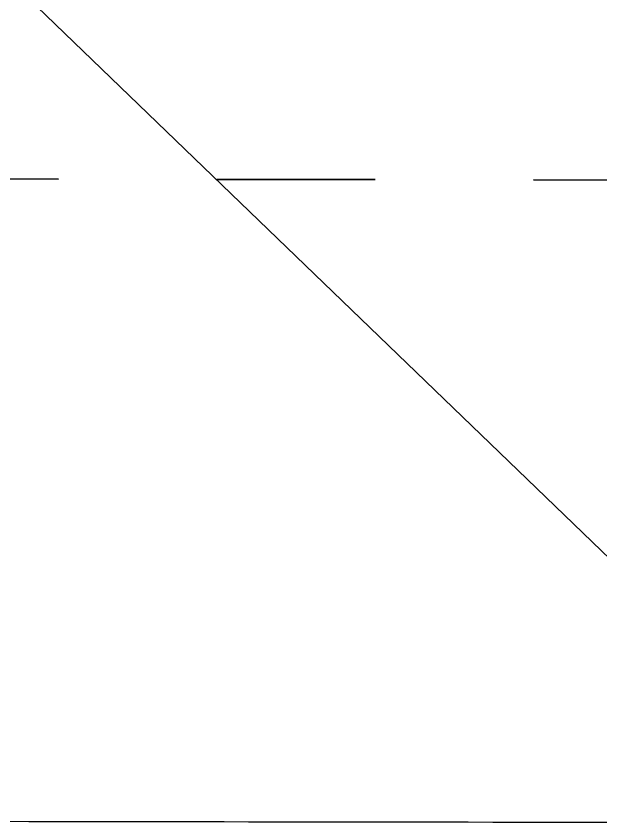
# Model space of a CAD drawing. Header units: metres. Extents: x -1161 to -1080, y 3 to 563.
# Drawn here: x -1113.765 to -1113.396, y 525.581 to 526.091 of the extents above; entities that cross this region are included whole.
import ezdxf

# ---------------------------------------------------------------- set-up
doc = ezdxf.new("R2010")
doc.units = ezdxf.units.M
doc.linetypes.add('ControlLine', pattern=[0.02, 0.0125, -0.0025, 0.0025, -0.0025])
doc.layers.add('A-DETL', color=7, linetype='Continuous', lineweight=13)
doc.layers.add('A-GENM', color=7, linetype='Continuous', lineweight=35)

# ---------------------------------------------------------------- blocks, each defined once
blk = doc.blocks.new('T2DPAA-T2D-PWA-RW-M2D-000001_ControlLines_rvt-1-DRG-2873171 - BARRIER LAYOUT')
at = {"layer": 'A-DETL', "color": 150, "linetype": 'ControlLine', "lineweight": 35, "true_color": 0x0080ff}
blk.add_line((-1136.63812, 526.02843), (-1110.82733, 525.98255), dxfattribs=at)
blk = doc.blocks.new('T2DPAA-T2D-C3S-RS-M3D-100334_rvt-1-DRG-2873171 - BARRIER LAYOUT')
at = {"layer": 'A-GENM', "color": 254, "lineweight": 25, "true_color": 0xd1d1d1}
blk.add_line((-1114.29585, 526.62155), (-1113.21734, 525.58103), dxfattribs=at)
at = {"layer": 'A-GENM', "color": 9, "lineweight": 25, "true_color": 0xbebebe}
blk.add_open_spline([(-1113.21734, 525.58103), (-1113.38178, 525.58125), (-1113.71065, 525.58169), (-1114.20396, 525.5824), (-1114.69727, 525.58298), (-1115.19058, 525.58334), (-1115.6839, 525.58338), (-1116.17722, 525.58323), (-1116.63762, 525.58315), (-1116.93358, 525.58313), (-1117.06511, 525.58311)], degree=3, knots=[0, 0, 0, 0, 0.1111111, 0.2222222, 0.3333333, 0.4444444, 0.5555556, 0.6666667, 0.7777778, 0.8666486, 0.8666486, 0.8666486, 0.8666486], dxfattribs=at)

msp = doc.modelspace()

# ---------------------------------------------------------------- block references
at = {"lineweight": 5}
for name in ['T2DPAA-T2D-C3S-RS-M3D-100334_rvt-1-DRG-2873171 - BARRIER LAYOUT', 'T2DPAA-T2D-PWA-RW-M2D-000001_ControlLines_rvt-1-DRG-2873171 - BARRIER LAYOUT']:
    msp.add_blockref(name, (0, 0), dxfattribs=at)

doc.saveas('drawing.dxf')
